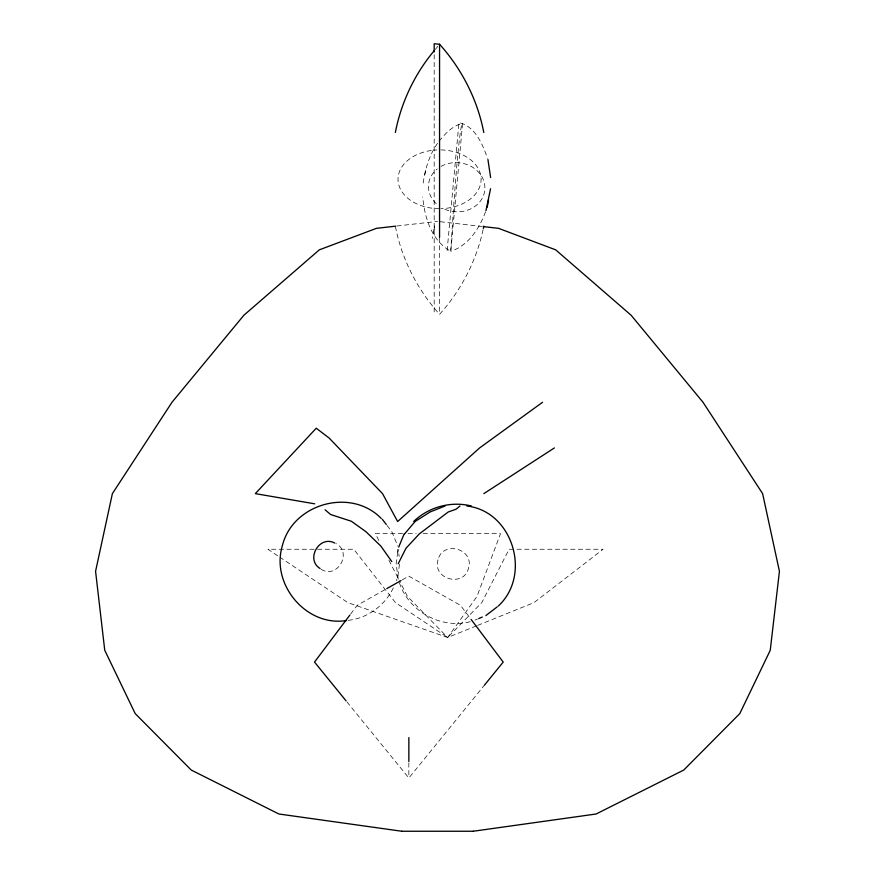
<?xml version="1.0" encoding="UTF-8"?>
<svg xmlns="http://www.w3.org/2000/svg" width="875" height="875" viewBox="0 0 875 875"><rect width="100%" height="100%" fill="white"/><g stroke="black" fill="none" stroke-linecap="round" stroke-linejoin="round"><path stroke-width="0.66" stroke-dasharray="4.38 3.28" d="M447.114 250.677L458.97 122.62C475.059 126.131 482.606 144.211 487.495 158.309M439.009 141.236C445.331 133.58 452.627 125.705 462.612 123.2L450.756 251.256C431.627 240.833 424.43 217.284 422.734 196.908M397.698 552.169L396.167 563.773L398.202 579.25M399.492 564.167L397.786 577.062L396.298 580.672M437.544 143.259C428.772 155.848 424.692 170.68 422.811 185.73M424.802 174.628L426.136 167.267M434 230.147L434.755 225.98L432.173 238.58M483.131 229.556C476.306 260.925 461.081 290.478 439.556 314.311C417.331 289.592 401.581 258.781 395.347 226.089M485.548 211.761C479.423 228.298 468.409 245.711 450.756 251.256A265.913 7.262 -87.5 0 1 454.256 198.33L455.383 183.28A265.913 7.262 -87.5 0 1 459.495 138.895L460.381 132.158A265.913 7.262 -87.5 0 1 462.612 123.2M393.312 587.88C385.098 605.391 367.139 618.57 347.769 620.375M350.623 614.075L357.186 605.347L386.542 588.755M346.894 701.881L408.855 778.017L484.345 685.267M435.225 49.47L437.828 46.342M402.205 579.906L408.855 576.155L460.523 605.347L470.378 618.439M475.059 620.047L477.455 619.052M476.448 625.877L447.661 637.514L347.812 602.613L280.306 557.517M477.695 625.373L534.023 602.613L603.116 549.248L509.108 549.248L481.797 602.613L447.661 637.514L395.489 602.613L353.752 549.248L316.936 549.248M470.159 621.709C440.169 629.541 406.919 610.345 398.705 580.453M396.812 226.012L437.5 221.397M402.62 533.619L375.32 533.619L379.028 540.859M408.078 533.619L416.27 533.619M423.095 533.619L500.511 533.619L477.017 596.433L447.661 637.514L407.477 596.433L399.438 580.727M314.202 549.248L267.925 549.248L279.18 556.773M440.213 221.703L482.256 226.483M321.114 569.308C337.28 579.469 352.855 552.486 335.967 543.572M387.067 525.492L391.814 531.683L397.786 546.109M388.927 560.197L398.814 579.523M398.814 553.853L399.153 556.434M439.556 237.934L439.556 314.311M434.186 54.666L434.186 313.819M408.855 762.803L408.855 778.017M441.077 166.381A28.262 24.566 5.3 0 1 477.706 171.281A28.262 24.566 5.3 0 1 478.384 203.448A28.262 24.566 5.3 0 1 441.952 207.878M436.22 203.711A28.262 24.566 5.3 0 1 437.227 168.973M440.913 149.909A41.552 29.389 0 0 1 481.108 179.287A41.552 29.389 0 0 1 440.913 208.655M439.556 208.677A41.552 29.389 0 0 1 398.038 180.239A41.552 29.389 0 0 1 436.855 149.953M438.036 559.891C432.053 579.283 464.034 587.847 468.541 568.061C474.534 548.669 442.542 540.094 438.036 559.891"/><path stroke-width="1.31" d="M397.698 552.169L398.038 549.587M485.964 210.623L490.558 188.738M487.233 207.189L488.567 199.828M395.347 132.486C401.144 102.539 414.684 73.85 434.361 50.52M483.339 228.397L483.777 226.089M398.705 547.094L404.173 533.87M398.202 563.773L405.945 548.297L419.344 533.87L448.23 511.984L455.973 509.261L459.977 506.012M349.869 615.07L314.508 662.08L346.041 700.831M498.258 606.069C531.956 574.995 512.772 511.262 466.911 506.012M484.455 685.125L503.212 662.08L471.089 619.391M404.622 533.87L415.122 521.489L430.073 511.984L445.025 506.012M413.678 521.489C428.827 506.855 451.019 500.905 471.45 506.012M485.877 615.573L497.23 606.856M542.577 402.259L479.588 447.945L397.633 521.533L382.528 493.631L329.142 438.058L316.236 428.214L255.325 493.631L314.716 503.825M483.842 493.631L554.367 447.945M386.805 588.612L401.023 580.584M473.2 831.25L596.105 814.002L683.769 770.044L739.802 713.595L770.252 650.278L779.428 571.32L762.617 493.631L703.008 402.259L631.159 315.284L555.68 249.845L498.531 228.331L483.481 226.636M478.658 618.559L482.267 617.061M395.577 226.177L376.469 228.331L319.32 249.845L243.841 315.284L171.992 402.259L112.383 493.631L95.572 571.32L104.748 650.278L135.198 713.595L191.231 770.044L278.895 814.002L401.8 831.25M346.478 620.539C306.534 627.069 270.812 584.587 282.253 546.109C292.261 503.683 350.864 487.134 381.281 518.503M401.702 831.25L473.298 831.25M483.777 132.486C477.542 99.783 461.792 68.972 439.556 44.253L434.186 43.75L434.186 51.931M334.775 543.08C319.408 534.712 305.156 559.398 320.097 568.52M325.073 509.797L330.684 514.544L351.356 521.248L365.925 531.683L380.877 546.109L391.814 561.586M382.309 519.302L386.269 524.464M487.944 159.556L490.623 177.559M439.556 44.253L439.556 237.442M408.855 737.57L408.855 761.48"/></g></svg>
